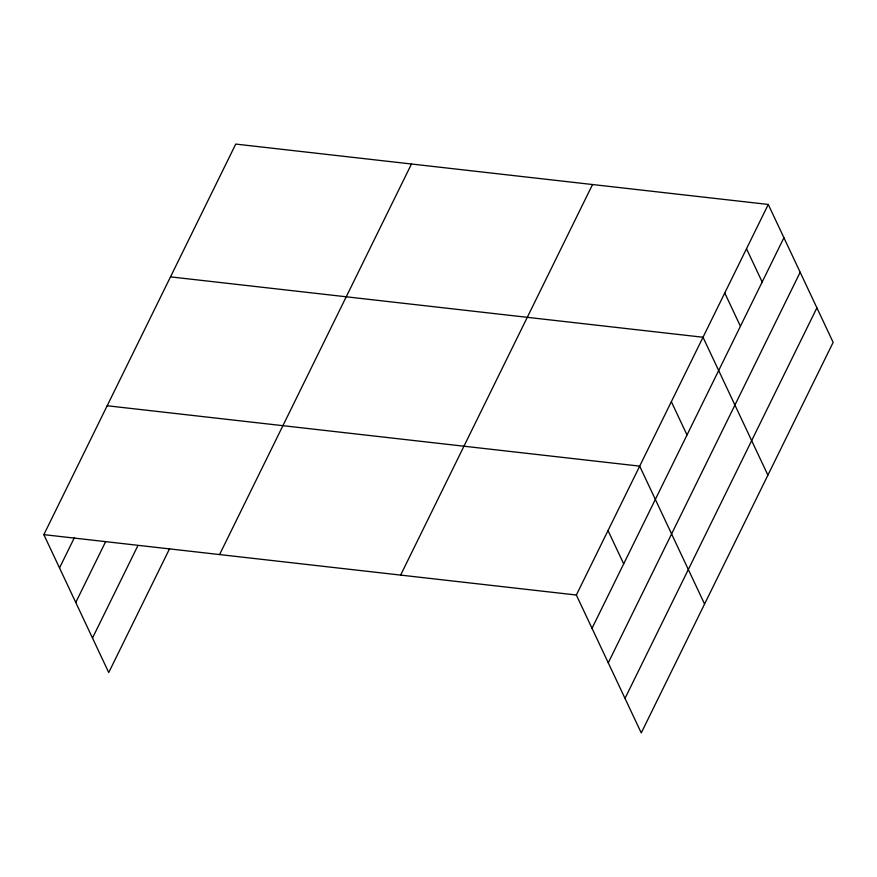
<?xml version="1.0" encoding="UTF-8"?>
<svg xmlns="http://www.w3.org/2000/svg" width="877" height="877" viewBox="0 0 877 877"><rect width="100%" height="100%" fill="white"/><g stroke="black" fill="none" stroke-linecap="round" stroke-linejoin="round"><path stroke-width="1.32" d="M169.678 548.52L108.737 672.549L43.85 534.641L235.749 144.08L768.263 204.451L833.15 342.359L641.251 732.92L576.353 595.023L768.263 204.451M59.515 567.934L74.446 537.535M75.762 602.455L105.635 541.657M92.502 638.028L137.897 545.615M219.579 554.571L411.477 163.999M400.625 575.104L592.534 184.532M592.019 628.305L783.917 237.744M608.265 662.837L800.164 272.265M625.005 698.399L816.904 307.827M170.5 276.869L703.014 337.25L767.901 475.148M107.18 405.755L639.684 466.136L704.571 604.034M43.85 534.641L576.353 595.023M746.513 248.717L762.179 282.01M724.764 292.984L740.429 326.266M671.343 401.688L687.009 434.981M608.024 530.574L623.69 563.867"/></g></svg>
